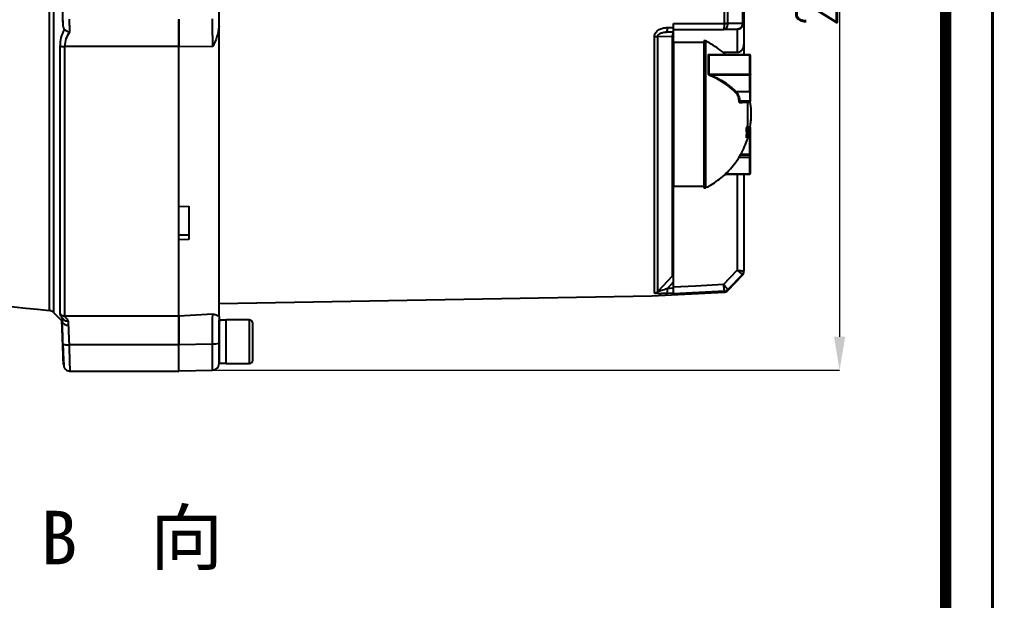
# Model space of a CAD drawing. Header units: millimetres. Extents: x 2642 to 4256, y 821 to 2003.
# Drawn here: x 3964.8 to 4255.9, y 1519.3 to 1693.1 of the extents above; entities that cross this region are included whole.
import ezdxf

# ---------------------------------------------------------------- set-up
doc = ezdxf.new("R2010")
doc.units = ezdxf.units.MM
for name, color, linetype, lineweight in [('AM_5', 3, 'Continuous', 25), ('文字', 7, 'Continuous', 13), ('粗实线', 7, 'Continuous', 40)]:
    doc.layers.add(name, color=color, linetype=linetype, lineweight=lineweight)
doc.styles.add('SLDTEXTSTYLE1', font='txt.shx', dxfattribs={"width": 0.7, "bigfont": 'gbcbig.shx'})
doc.styles.add('STYLE1', font='txt.shx', dxfattribs={"width": 0.8, "height": 3, "bigfont": 'hzdx.shx'})
doc.dimstyles.new('SLDDIMSTYLE12$0', dxfattribs={"dimtxt": 12, "dimasz": 10, "dimexe": 0, "dimexo": 0.0625, "dimgap": 0.875, "dimtad": 1, "dimdec": 1, "dimlfac": 1.8, "dimrnd": 1e-09, "dimzin": 12, "dimdsep": 46, "dimtxsty": 'SLDTEXTSTYLE1', "dimcen": 0.09, "dimdle": 8.16, "dimclrd": 3, "dimclre": 3, "dimadec": 0, "dimazin": 3, "dimtfac": 1, "dimtdec": 1, "dimtofl": 0, "dimtmove": 0, "dimatfit": 3, "dimfxl": 0, "dimfrac": 2, "dimtolj": 1, "dimlwd": 5, "dimlwe": 5, "dimarcsym": 0})

# ---------------------------------------------------------------- blocks, each defined once
blk = doc.blocks.new('*D21')
at = {"layer": 'AM_5', "color": 3, "lineweight": 5, "transparency": 16777216}
blk.add_line((4022.61, 1815.61), (4210.17, 1815.61), dxfattribs=at)
at = {"layer": 'AM_5', "color": 3, "linetype": 'Continuous', "lineweight": 5, "transparency": 16777216}
for p, q in [((4210.17, 1805.61), (4210.17, 1598.18)), ((4022.61, 1588.18), (4210.17, 1588.18))]:
    blk.add_line(p, q, dxfattribs=at)
at = {"layer": 'AM_5', "color": 3, "transparency": 16777216}
for points in [[(4208.51, 1805.61), (4211.84, 1805.61), (4210.17, 1815.61)], [(4208.51, 1598.18), (4211.84, 1598.18), (4210.17, 1588.18)]]:
    blk.add_solid(points, dxfattribs=at)
at = {"layer": 'Defpoints', "color": 0, "transparency": 16777216}
for p in [(4022.55, 1815.61), (4022.55, 1588.18), (4210.17, 1588.18)]:
    blk.add_point(p, dxfattribs=at)
at = {"layer": 'AM_5', "color": 0, "transparency": 16777216, "insert": (4203.3, 1701.9), "char_height": 12, "attachment_point": 5, "rotation": 90, "style": 'SLDTEXTSTYLE1'}
blk.add_mtext('\\A1;230', dxfattribs=at)
blk = doc.blocks.new('图框2')
blk.add_line((23795.37, 6629.57), (23795.37, 7810.82))
at = {"const_width": 3.38}
blk.add_lwpolyline([(23781.31, 7796.75), (22251.31, 7796.75), (22251.31, 6643.63), (23781.31, 6643.63)], close=True, dxfattribs=at)

msp = doc.modelspace()

# ---------------------------------------------------------------- linework, layer by layer
at = {"color": 7, "linetype": 'Continuous', "lineweight": 25}
for p, q in [((4160.512, 1690.712), (4160.512, 1691.888)), ((4160.512, 1691.888), (4175.766, 1691.886)), ((4175.767, 1691.903), (4175.766, 1691.886)), ((4176.772, 1691.886), (4176.776, 1691.955)), ((4176.776, 1691.955), (4181.098, 1691.946)), ((4181.098, 1691.946), (4181.1, 1691.987)), ((4181.512, 1692.107), (4181.505, 1691.946)), ((4158.113, 1689.338), (4158.606, 1689.385)), ((4158.274, 1689.315), (4158.594, 1689.363)), ((4158.594, 1689.363), (4160.512, 1689.397)), ((4158.646, 1690.679), (4160.512, 1690.712)), ((4160.512, 1690.107), (4175.463, 1690.107)), ((4160.512, 1687.923), (4160.512, 1689.097)), ((4175.463, 1690.107), (4175.691, 1690.169)), ((4175.463, 1690.107), (4175.507, 1690.16)), ((4179.512, 1690.107), (4175.463, 1690.107)), ((4179.512, 1690.107), (4179.512, 1683.156)), ((4155.776, 1687.991), (4160.1, 1688.074)), ((4169.512, 1686.191), (4160.512, 1686.192)), ((4170.012, 1686.691), (4169.512, 1686.691)), ((4169.512, 1686.691), (4169.512, 1649.135)), ((4170.012, 1686.691), (4170.012, 1649.135)), ((4181.512, 1685.856), (4181.512, 1682.542)), ((4012.512, 1684.983), (3978.417, 1684.983)), ((4022.617, 1684.989), (4012.512, 1684.87)), ((4179.512, 1683.156), (4175.286, 1683.156)), ((4170.933, 1676.74), (4170.933, 1682.528)), ((4183.312, 1682.542), (4171.027, 1682.542)), ((4171.028, 1682.508), (4171.028, 1676.726)), ((4171.028, 1682.508), (4183.312, 1682.508)), ((4183.312, 1682.542), (4183.312, 1682.483)), ((4183.312, 1682.508), (4183.312, 1682.542)), ((4183.312, 1676.726), (4183.312, 1682.508)), ((4183.512, 1679.308), (4183.512, 1682.342)), ((4183.512, 1679.753), (4183.512, 1682.342)), ((4183.512, 1676.614), (4183.512, 1679.753)), ((4171.028, 1676.726), (4183.312, 1676.726)), ((4171.599, 1676.473), (4183.312, 1676.473)), ((4183.312, 1676.473), (4183.312, 1676.726)), ((4183.312, 1671.54), (4183.312, 1676.473)), ((4183.512, 1671.682), (4183.512, 1676.614)), ((4179.132, 1671.54), (4183.312, 1671.54)), ((4183.312, 1671.54), (4183.312, 1668.616)), ((4183.312, 1668.616), (4180.287, 1668.616)), ((4180.663, 1668.167), (4180.416, 1668.134)), ((4180.586, 1668.359), (4183.312, 1668.359)), ((4180.589, 1668.362), (4180.709, 1668.378)), ((4180.589, 1668.362), (4183.312, 1668.362)), ((4182.708, 1661.362), (4182.709, 1668.359)), ((4182.712, 1657.691), (4182.712, 1668.359)), ((4183.312, 1668.421), (4183.312, 1668.616)), ((4183.312, 1668.362), (4183.312, 1668.421)), ((4183.312, 1668.359), (4183.312, 1668.362)), ((4182.3, 1660.449), (4182.708, 1661.362)), ((4183.312, 1652.788), (4183.312, 1661.024)), ((4183.512, 1660.805), (4183.512, 1660.821)), ((4182.708, 1658.534), (4182.3, 1657.62)), ((4182.376, 1658.534), (4182.708, 1658.534)), ((4182.677, 1657.691), (4182.712, 1657.691)), ((4182.708, 1657.691), (4182.708, 1658.534)), ((4183.212, 1658.646), (4183.512, 1658.646)), ((4183.312, 1651.832), (4180.067, 1651.832)), ((4180.506, 1652.594), (4183.312, 1652.594)), ((4180.589, 1652.788), (4183.312, 1652.788)), ((4183.312, 1652.653), (4183.312, 1652.788)), ((4183.312, 1652.594), (4183.312, 1652.653)), ((4183.312, 1652.601), (4183.312, 1652.594)), ((4183.312, 1652.594), (4183.312, 1651.832)), ((4183.312, 1646.9), (4183.312, 1651.832)), ((4183.512, 1649.63), (4183.512, 1652.769)), ((4183.512, 1651.974), (4183.512, 1652.478)), ((4183.512, 1647.041), (4183.512, 1651.974)), ((4169.512, 1649.135), (4169.512, 1642.691)), ((4170.012, 1649.135), (4170.012, 1642.691)), ((4183.512, 1647.041), (4183.512, 1649.63)), ((4175.964, 1646.841), (4183.312, 1646.841)), ((4176.025, 1646.9), (4183.312, 1646.9)), ((4179.512, 1646.841), (4179.511, 1618.066)), ((4181.512, 1646.841), (4181.511, 1617.866)), ((4183.312, 1646.841), (4183.312, 1646.9)), ((4183.312, 1646.875), (4183.312, 1646.841)), ((4160.512, 1643.192), (4169.512, 1643.191)), ((4169.512, 1642.691), (4170.012, 1642.691)), ((4012.512, 1637.143), (4015.512, 1637.255)), ((4012.629, 1628.683), (4015.512, 1628.683)), ((4012.511, 1621.974), (4012.512, 1627.148)), ((4015.512, 1627.26), (4012.512, 1627.148)), ((4160.1, 1616.293), (4155.776, 1611.706)), ((4175.462, 1613.787), (4179.511, 1618.066)), ((4181.099, 1616.838), (4176.776, 1612.269)), ((4176.776, 1612.021), (4181.1, 1616.578)), ((4181.1, 1616.837), (4181.099, 1616.838)), ((4181.1, 1616.837), (4181.1, 1616.578)), ((4181.509, 1617.867), (4181.511, 1617.866)), ((4158.66, 1612.616), (4160.511, 1614.58)), ((4160.511, 1612.71), (4160.511, 1614.58)), ((4024.511, 1608.157), (4154.038, 1610.417)), ((4154.038, 1610.417), (4175.766, 1611.556)), ((4160.511, 1611.217), (4158.712, 1611.126)), ((4175.766, 1611.805), (4160.511, 1611.004)), ((4160.511, 1611.004), (4160.511, 1611.217)), ((4175.766, 1611.805), (4175.766, 1611.804)), ((4175.766, 1611.556), (4175.766, 1611.804)), ((4176.776, 1612.269), (4176.774, 1612.271)), ((4176.776, 1612.021), (4176.776, 1612.269)), ((3973.763, 1606.041), (3973.763, 1606.041)), ((3974.985, 1605.469), (3977.517, 1602.934)), ((3974.99, 1605.465), (3977.511, 1602.94)), ((3974.99, 1605.465), (3974.991, 1605.463)), ((3978.383, 1604.427), (4012.511, 1604.427)), ((4012.511, 1604.478), (4022.616, 1604.995)), ((3977.511, 1603.568), (3977.511, 1602.965)), ((3977.511, 1602.944), (3977.511, 1602.965)), ((3977.511, 1602.921), (3977.511, 1602.941)), ((3977.511, 1602.94), (3977.511, 1602.94)), ((3977.511, 1602.94), (3977.511, 1602.94)), ((3977.512, 1602.914), (3977.511, 1602.921)), ((4024.511, 1603.017), (4024.511, 1603.132)), ((4024.511, 1590.252), (4024.511, 1603.017)), ((4033.611, 1603.192), (4026.611, 1603.192)), ((4026.611, 1596.692), (4026.611, 1603.192)), ((4026.611, 1590.252), (4026.611, 1603.13)), ((4033.611, 1596.692), (4033.611, 1603.192)), ((3977.755, 1595.975), (3977.823, 1595.934)), ((4012.511, 1595.8), (3979.754, 1595.801)), ((4012.511, 1595.827), (4022.546, 1596.077)), ((4022.546, 1588.182), (4022.546, 1596.077)), ((4026.611, 1590.192), (4026.611, 1596.692)), ((4033.611, 1590.192), (4033.611, 1596.692)), ((4024.511, 1590.252), (4026.611, 1590.252)), ((4026.611, 1590.192), (4033.611, 1590.192)), ((3979.968, 1587.898), (4012.511, 1587.898)), ((4012.511, 1588.007), (4022.546, 1588.182))]:
    msp.add_line(p, q, dxfattribs=at)
at = {"color": 7, "linetype": 'Continuous', "lineweight": 25, "flags": 128}
for points in [[(4175.767, 1691.903), (4175.767, 1697.511)], [(4176.776, 1691.955), (4176.776, 1697.639)], [(4181.1, 1697.503), (4181.1, 1691.987)], [(4154.766, 1611.245), (4154.766, 1612.202), (4154.766, 1613.531), (4154.766, 1615.224), (4154.766, 1617.276), (4154.766, 1619.677), (4154.766, 1622.418), (4154.766, 1625.487), (4154.766, 1628.872), (4154.766, 1632.559), (4154.766, 1636.532), (4154.766, 1640.775), (4154.766, 1645.271), (4154.766, 1650.001), (4154.766, 1654.946), (4154.766, 1660.084), (4154.766, 1665.395), (4154.766, 1670.857), (4154.766, 1676.447), (4154.766, 1682.143), (4154.767, 1687.92)], [(4155.776, 1611.706), (4155.776, 1612.659), (4155.776, 1613.98), (4155.776, 1615.665), (4155.776, 1617.706), (4155.776, 1620.095), (4155.776, 1622.822), (4155.776, 1625.876), (4155.776, 1629.244), (4155.776, 1632.912), (4155.776, 1636.865), (4155.776, 1641.086), (4155.776, 1645.559), (4155.776, 1650.265), (4155.776, 1655.185), (4155.776, 1660.297), (4155.776, 1665.581), (4155.776, 1671.015), (4155.776, 1676.577), (4155.776, 1682.243), (4155.776, 1687.991)], [(4160.1, 1688.074), (4160.1, 1682.395), (4160.1, 1676.804), (4160.1, 1671.325), (4160.1, 1665.984), (4160.1, 1660.803), (4160.1, 1655.807), (4160.1, 1651.017), (4160.1, 1646.456), (4160.1, 1642.143), (4160.1, 1638.099), (4160.1, 1634.34), (4160.1, 1630.885), (4160.1, 1627.747), (4160.1, 1624.943), (4160.1, 1622.483), (4160.1, 1620.38), (4160.1, 1618.642), (4160.1, 1617.278), (4160.1, 1616.293)], [(4160.512, 1686.192), (4160.512, 1686.123), (4160.512, 1685.726), (4160.512, 1684.985), (4160.512, 1683.91), (4160.512, 1682.52), (4160.512, 1680.837), (4160.512, 1678.889), (4160.512, 1676.708), (4160.512, 1674.329), (4160.512, 1671.793), (4160.512, 1669.139), (4160.512, 1666.413), (4160.512, 1663.658), (4160.512, 1660.92), (4160.512, 1658.245), (4160.512, 1655.675), (4160.512, 1653.253), (4160.512, 1651.019), (4160.512, 1649.009), (4160.512, 1647.257), (4160.512, 1645.791), (4160.512, 1644.636), (4160.512, 1643.81), (4160.512, 1643.327), (4160.512, 1643.192)], [(4183.312, 1676.726), (4183.351, 1676.724), (4183.388, 1676.718), (4183.423, 1676.707), (4183.453, 1676.693), (4183.478, 1676.676), (4183.497, 1676.657), (4183.508, 1676.636), (4183.512, 1676.614)], [(4175.462, 1613.787), (4167.09, 1613.347), (4160.511, 1613.001)], [(4160.511, 1612.71), (4159.475, 1612.657), (4158.66, 1612.616)], [(3979.511, 1601.597), (3979.511, 1601.776), (3979.511, 1601.95), (3979.511, 1602.12), (3979.511, 1602.285), (3979.511, 1602.445), (3979.511, 1602.6), (3979.511, 1602.749), (3979.511, 1602.893)]]:
    msp.add_lwpolyline(points, dxfattribs=at)
at = {"color": 7, "linetype": 'Continuous', "lineweight": 25}
for centre, radius, start, end in [((4176.269, 1701.758), 9.886, 267.083, 272.91637), ((4175.777, 1701.62), 9.717, 269.93747, 275.9006), ((4181.302, 1693.777), 1.842, 263.65489, 276.34449), ((4181.143, 1692.608), 0.622, 266.06012, 306.40262), ((4152.397, 1690.269), 6.263, 351.68842, 3.7557), ((4161.775, 1687.994), 1.677, 138.87029, 177.29865), ((4154.776, 1694.983), 7.063, 269.92223, 278.13872), ((4171.027, 1682.741), 0.233, 246.02224, 270.18014), ((4183.327, 1682.323), 0.185, 5.85563, 94.8496), ((4171.027, 1677.057), 0.331, 253.51988, 270.27832), ((4171.984, 1676.17), 0.49, 141.82926, 172.1209), ((4162.918, 1654.983), 22.921, 45.54722, 68.01561), ((4183.337, 1676.65), 0.179, 261.95022, 348.57794), ((4179.266, 1671.266), 0.305, 116.01, 165.05926), ((4183.337, 1671.717), 0.179, 261.95022, 348.57794), ((4180.259, 1669.082), 0.467, 252.26466, 273.46457), ((4180.609, 1668.168), 0.196, 95.78901, 189.85034), ((4183.358, 1668.389), 0.232, 48.45888, 101.56082), ((4183.312, 1668.562), 0.2, 269.98722, 359.98721), ((4183.312, 1668.559), 0.2, 269.99969, 359.99969), ((4159.233, 1664.692), 24.5, 350.87791, 359.99969), ((4170.783, 1659.035), 11.604, 352.99933, 7.00005), ((4183.362, 1654.487), 1.7, 268.31568, 275.06344), ((4183.315, 1652.798), 0.196, 268.95412, 358.91449), ((4183.337, 1652.009), 0.179, 261.95022, 348.57794), ((4183.337, 1647.076), 0.179, 261.95022, 348.57794), ((4183.327, 1647.06), 0.185, 265.14978, 354.14375), ((4168.632, 1624.553), 11.875, 224.06966, 226.85818), ((4180.006, 1617.869), 1.502, 316.65544, 359.93159), ((4180.018, 1617.866), 1.493, 316.39345, 359.98594), ((4180.011, 1617.61), 1.5, 316.49969, 359.99969), ((4035.334, 2260.046), 656.897, 259.692209, 264.621686), ((4154.689, 1612.748), 1.506, 272.92959, 316.19309), ((4131.977, 1610.933), 26.736, 0.41239, 3.60861), ((4175.684, 1613.308), 1.504, 273.13792, 316.44856), ((4175.688, 1613.304), 1.502, 272.97726, 316.40216), ((4175.688, 1613.054), 1.5, 272.99969, 316.49969), ((3973.576, 1604.05), 2, 45.01628, 84.62182), ((3973.576, 1604.05), 2, 44.96902, 84.62197), ((4033.611, 1602.192), 1, 359.99969, 89.99969), ((4023.027, 1601.406), 5.35, 264.84135, 286.10349), ((4022.511, 1590.182), 2, 270.99969, 359.99969), ((4033.611, 1591.192), 1, 269.99969, 359.99969)]:
    msp.add_arc(centre, radius, start, end, dxfattribs=at)
for centre, major_axis, ratio, start_param, end_param in [((3977.634, 1698.394), (-3.458, 99.039), 0.0000745, 4.6429335, 4.7499054), ((3974.174, 1698.516), (-3.337, 95.576), 0.0000745, 3.1448209, 3.1516235), ((4024.511, 1596.692), (11.154, 0), 0.5773503, 1.4765235, 1.5707963), ((4026.611, 1596.692), (11.154, 0), 0.5773503, 1.5707963, 1.760193)]:
    msp.add_ellipse(centre, major_axis=major_axis, ratio=ratio, start_param=start_param, end_param=end_param, dxfattribs=at)
for points, knots in [([(3973.763, 1606.041), (3973.763, 1606.131), (3973.763, 1606.311), (3973.764, 1607.658), (3973.764, 1609.823), (3973.764, 1612.905), (3973.765, 1616.888), (3973.765, 1620.597), (3973.765, 1623.44), (3973.765, 1625.072), (3973.766, 1626.775), (3973.766, 1628.55), (3973.766, 1630.394), (3973.766, 1632.308), (3973.766, 1635.194), (3973.767, 1639.369), (3973.768, 1645.233), (3973.769, 1652.098), (3973.769, 1659.043), (3973.77, 1665.815), (3973.771, 1672.185), (3973.771, 1679.035), (3973.772, 1686.347), (3973.773, 1694.093), (3973.774, 1702.108), (3973.774, 1710.113), (3973.775, 1717.828), (3973.776, 1725.113), (3973.776, 1731.94), (3973.777, 1738.292), (3973.778, 1744.377), (3973.778, 1750.148), (3973.779, 1755.561), (3973.779, 1759.42), (3973.78, 1761.975), (3973.78, 1763.42), (3973.78, 1764.806), (3973.78, 1766.134), (3973.781, 1767.406), (3973.781, 1768.622), (3973.781, 1771.738), (3973.782, 1776.462), (3973.782, 1782.187), (3973.783, 1787.031), (3973.783, 1790.976), (3973.783, 1794.022), (3973.784, 1796.153), (3973.784, 1797.463), (3973.784, 1797.613), (3973.784, 1797.688)], [0, 0, 0, 0, 0.0296529, 0.0597596, 0.0903203, 0.121335, 0.1528036, 0.1847262, 0.1939339, 0.2031788, 0.2124607, 0.2217798, 0.231136, 0.2405293, 0.2499597, 0.2723294, 0.297237, 0.3246821, 0.3546643, 0.3760668, 0.3985975, 0.4222564, 0.4470433, 0.4729582, 0.5000012, 0.5269362, 0.5527631, 0.5774817, 0.6010919, 0.6235936, 0.6449867, 0.6676297, 0.6888821, 0.7087436, 0.7151195, 0.7213375, 0.7273978, 0.7333003, 0.739045, 0.7446319, 0.750061, 0.7827354, 0.8150007, 0.8468569, 0.878304, 0.9093419, 0.9399706, 0.97019, 1, 1, 1, 1]), ([(3975.008, 1797.811), (3975.008, 1797.423), (3975.008, 1796.643), (3975.008, 1794.315), (3975.008, 1791.158), (3975.007, 1787.124), (3975.007, 1782.274), (3975.006, 1776.649), (3975.006, 1770.304), (3975.005, 1763.301), (3975.004, 1755.707), (3975.003, 1747.594), (3975.003, 1739.041), (3975.002, 1730.131), (3975.001, 1720.949), (3975, 1711.582), (3974.999, 1702.123), (3974.998, 1692.66), (3974.997, 1683.287), (3974.996, 1674.092), (3974.995, 1665.165), (3974.995, 1656.59), (3974.994, 1648.452), (3974.993, 1640.827), (3974.992, 1633.79), (3974.992, 1627.408), (3974.991, 1621.743), (3974.991, 1616.849), (3974.99, 1612.774), (3974.99, 1609.551), (3974.99, 1607.235), (3974.99, 1605.763), (3974.99, 1605.564), (3974.99, 1605.465)], [0, 0, 0, 0, 0.0319997, 0.0642664, 0.0965331, 0.1287997, 0.1610664, 0.1933331, 0.2255998, 0.2578664, 0.2901331, 0.3223998, 0.3546665, 0.3869332, 0.4191998, 0.4514665, 0.4837332, 0.5159999, 0.5482665, 0.5805332, 0.6127999, 0.6450666, 0.6773332, 0.7095999, 0.7418666, 0.7741333, 0.8063999, 0.8386666, 0.8709333, 0.9032, 0.9354666, 0.9677333, 1, 1, 1, 1]), ([(3977.882, 1691.521), (3977.865, 1691.983), (3977.833, 1692.909), (3977.797, 1693.957), (3977.769, 1694.75), (3977.761, 1694.989), (3977.757, 1695.108)], [0, 0, 0, 0, 0.2474466, 0.4951672, 0.7474842, 1, 1, 1, 1]), ([(4024.512, 1691.108), (4024.512, 1691.661), (4024.512, 1692.762), (4024.512, 1693.982), (4024.512, 1694.868), (4024.512, 1695.097), (4024.512, 1695.212)], [0, 0, 0, 0, 0.250755, 0.4999887, 0.7492331, 1, 1, 1, 1]), ([(3978.32, 1690.068), (3978.258, 1690.144), (3978.109, 1690.324), (3977.937, 1690.834), (3977.903, 1691.254), (3977.882, 1691.521)], [0, 0, 0, 0, 0.2096697, 0.4969081, 1, 1, 1, 1]), ([(3979.917, 1689.323), (3979.895, 1689.855), (3979.852, 1690.9), (3979.804, 1692.046), (3979.77, 1692.853), (3979.76, 1693.082), (3979.756, 1693.194)], [0, 0, 0, 0, 0.26432, 0.5190878, 0.7643113, 1, 1, 1, 1]), ([(4012.512, 1684.87), (4012.512, 1685.902), (4012.512, 1687.964), (4012.512, 1690.508), (4012.512, 1692.39), (4012.512, 1692.844), (4012.512, 1693.072)], [0, 0, 0, 0, 0.2500466, 0.4994486, 0.7493959, 1, 1, 1, 1]), ([(4022.617, 1684.989), (4022.616, 1686.023), (4022.615, 1687.416), (4022.61, 1688.95), (4022.605, 1689.83), (4022.6, 1690.669), (4022.59, 1691.495), (4022.577, 1692.278), (4022.564, 1692.94), (4022.553, 1693.124), (4022.547, 1693.221)], [0, 0, 0, 0, 0.2442896, 0.329036, 0.4144898, 0.500125, 0.5979924, 0.7157703, 0.8510724, 1, 1, 1, 1]), ([(4175.507, 1690.16), (4175.528, 1690.176), (4175.585, 1690.222), (4175.667, 1690.573), (4175.741, 1691.148), (4175.758, 1691.638), (4175.766, 1691.886)], [0, 0, 0, 0, 0.1562523, 0.4311744, 0.7127035, 1, 1, 1, 1]), ([(4175.691, 1690.169), (4175.768, 1690.184), (4176.002, 1690.229), (4176.344, 1690.574), (4176.664, 1691.148), (4176.736, 1691.638), (4176.772, 1691.886)], [0, 0, 0, 0, 0.138581, 0.419261, 0.7066865, 1, 1, 1, 1]), ([(4181.098, 1691.946), (4181.059, 1691.693), (4180.981, 1691.19), (4180.597, 1690.588), (4180.091, 1690.184), (4179.704, 1690.132), (4179.512, 1690.107)], [0, 0, 0, 0, 0.2577147, 0.5100976, 0.7565093, 1, 1, 1, 1]), ([(4181.505, 1691.946), (4181.461, 1691.708), (4181.368, 1691.217), (4180.926, 1690.637), (4180.425, 1690.304), (4179.954, 1690.136), (4179.666, 1690.117), (4179.512, 1690.107)], [0, 0, 0, 0, 0.24183895, 0.49912391, 0.70899919, 0.84445044, 1, 1, 1, 1]), ([(3977.002, 1685.084), (3977.062, 1685.953), (3977.189, 1687.797), (3977.929, 1689.283), (3978.32, 1690.068)], [0, 0, 0, 0, 0.4710631, 1, 1, 1, 1]), ([(3978.32, 1690.068), (3978.409, 1689.992), (3978.593, 1689.833), (3978.931, 1689.64), (3979.371, 1689.446), (3979.706, 1689.37), (3979.917, 1689.322)], [0, 0, 0, 0, 0.2180112, 0.4512605, 0.6551007, 1, 1, 1, 1]), ([(3978.417, 1684.983), (3978.499, 1685.803), (3978.665, 1687.459), (3979.497, 1688.697), (3979.917, 1689.323)], [0, 0, 0, 0, 0.4949431, 1, 1, 1, 1]), ([(4024.512, 1691.108), (4024.366, 1690.04), (4024.074, 1687.893), (4023.104, 1685.96), (4022.617, 1684.989)], [0, 0, 0, 0, 0.49755733, 1, 1, 1, 1]), ([(4154.767, 1687.92), (4154.787, 1688.129), (4154.828, 1688.562), (4155.148, 1689.144), (4155.585, 1689.649), (4156.287, 1690.153), (4157.319, 1690.579), (4158.192, 1690.645), (4158.646, 1690.679)], [0, 0, 0, 0, 0.1207862, 0.249076, 0.3731346, 0.5013753, 0.7404661, 1, 1, 1, 1]), ([(4155.776, 1687.991), (4155.778, 1688.058), (4155.78, 1688.192), (4155.865, 1688.386), (4155.994, 1688.56), (4156.338, 1688.874), (4157.113, 1689.223), (4157.843, 1689.281), (4158.274, 1689.315)], [0, 0, 0, 0, 0.0635988, 0.1268625, 0.1941501, 0.267332, 0.5677277, 1, 1, 1, 1]), ([(4160.512, 1689.397), (4160.512, 1689.404), (4160.512, 1689.417), (4160.512, 1689.533), (4160.512, 1689.77), (4160.512, 1690.183), (4160.512, 1690.537), (4160.512, 1690.712)], [0, 0, 0, 0, 0.150225, 0.2871088, 0.5005337, 0.7538342, 1, 1, 1, 1]), ([(4160.512, 1689.097), (4160.512, 1689.186), (4160.512, 1689.363), (4160.512, 1689.386), (4160.512, 1689.397)], [0, 0, 0, 0, 0.5015357, 1, 1, 1, 1]), ([(4160.1, 1688.074), (4160.206, 1688.055), (4160.374, 1688.026), (4160.491, 1687.973), (4160.505, 1687.94), (4160.512, 1687.923)], [0, 0, 0, 0, 0.4463965, 0.7099365, 1, 1, 1, 1]), ([(4160.511, 1617.353), (4160.511, 1617.744), (4160.511, 1618.185), (4160.511, 1618.884), (4160.511, 1619.111), (4160.511, 1619.348), (4160.511, 1619.596), (4160.511, 1619.853), (4160.511, 1620.041), (4160.511, 1620.224), (4160.511, 1620.546), (4160.511, 1621.064), (4160.511, 1621.696), (4160.511, 1622.279), (4160.511, 1622.774), (4160.511, 1623.202), (4160.511, 1623.54), (4160.511, 1623.886), (4160.511, 1624.24), (4160.511, 1624.602), (4160.511, 1624.862), (4160.511, 1625.112), (4160.511, 1625.633), (4160.511, 1626.506), (4160.511, 1627.614), (4160.511, 1628.895), (4160.512, 1630.296), (4160.512, 1631.697), (4160.512, 1632.582), (4160.512, 1633.357), (4160.512, 1634.233), (4160.512, 1635.433), (4160.512, 1636.479), (4160.512, 1637.345), (4160.512, 1638.019), (4160.512, 1638.703), (4160.512, 1639.395), (4160.512, 1640.096), (4160.512, 1640.592), (4160.512, 1641.035), (4160.512, 1642.485), (4160.512, 1644.999), (4160.512, 1648.548), (4160.512, 1651.98), (4160.512, 1655.382), (4160.512, 1659.048), (4160.512, 1664.129), (4160.512, 1670.973), (4160.512, 1679.309), (4160.512, 1685.051), (4160.512, 1687.923)], [0, 0, 0, 0, 0.0669054, 0.0756699, 0.0844343, 0.0931986, 0.1019628, 0.110727, 0.119491, 0.1204246, 0.1282783, 0.1499631, 0.1666235, 0.1807533, 0.1958166, 0.2037808, 0.2117449, 0.219709, 0.2276731, 0.2356371, 0.2436011, 0.2444503, 0.2516161, 0.2765316, 0.2974645, 0.315335, 0.3470796, 0.3706379, 0.3847586, 0.3894352, 0.4071383, 0.4252052, 0.4432721, 0.4527358, 0.4621996, 0.4716633, 0.481127, 0.4905907, 0.5000544, 0.5009281, 0.5082098, 0.5573213, 0.596775, 0.6369947, 0.6768853, 0.7110643, 0.7564848, 0.8376565, 0.9188283, 1, 1, 1, 1]), ([(4176.006, 1682.542), (4175.991, 1682.558), (4175.372, 1683.203), (4173.97, 1684.286), (4172.012, 1685.661), (4170.654, 1686.342), (4170.073, 1686.634)], [0, 0, 0, 0, 0.00919183, 0.37082136, 0.73055161, 1, 1, 1, 1]), ([(4181.512, 1685.856), (4181.488, 1685.548), (4181.441, 1684.933), (4181.12, 1684.212), (4180.745, 1683.72), (4180.391, 1683.418), (4179.977, 1683.2), (4179.667, 1683.171), (4179.512, 1683.156)], [0, 0, 0, 0, 0.24908402, 0.49841553, 0.62782199, 0.74923389, 0.87440408, 1, 1, 1, 1]), ([(3976.968, 1605.004), (3976.968, 1605.545), (3976.969, 1606.65), (3976.97, 1609.224), (3976.971, 1612.581), (3976.973, 1616.845), (3976.975, 1622.045), (3976.978, 1628.218), (3976.981, 1635.382), (3976.985, 1643.535), (3976.988, 1651.862), (3976.992, 1660.09), (3976.995, 1668.011), (3976.999, 1676.364), (3977.001, 1682.156), (3977.002, 1685.084)], [0, 0, 0, 0, 0.0678553, 0.1385233, 0.2120041, 0.2882979, 0.3674046, 0.4493245, 0.5340576, 0.6216041, 0.7119641, 0.781597, 0.8528139, 0.9256148, 1, 1, 1, 1]), ([(3977.003, 1685.084), (3977.1, 1685.069), (3977.297, 1685.038), (3977.651, 1685.007), (3978.028, 1684.987), (3978.289, 1684.984), (3978.417, 1684.983)], [0, 0, 0, 0, 0.2497399, 0.5029105, 0.7545831, 1, 1, 1, 1]), ([(3978.383, 1604.427), (3978.383, 1604.967), (3978.384, 1606.069), (3978.385, 1608.636), (3978.386, 1611.988), (3978.388, 1616.251), (3978.391, 1621.458), (3978.393, 1627.65), (3978.396, 1634.846), (3978.4, 1643.047), (3978.403, 1651.435), (3978.407, 1659.733), (3978.41, 1667.729), (3978.414, 1676.168), (3978.416, 1682.023), (3978.417, 1684.983)], [0, 0, 0, 0, 0.067352, 0.1376094, 0.210772, 0.2868395, 0.3658117, 0.4476884, 0.5324692, 0.620154, 0.7107424, 0.7806056, 0.8521029, 0.9252344, 1, 1, 1, 1]), ([(4170.933, 1682.528), (4170.934, 1682.536), (4170.936, 1682.553), (4170.957, 1682.579), (4171.024, 1682.601), (4171.207, 1682.588), (4171.382, 1682.523), (4171.499, 1682.479)], [0, 0, 0, 0, 0.0577492, 0.1171536, 0.2515259, 0.5011744, 1, 1, 1, 1]), ([(4171.395, 1682.516), (4171.359, 1682.523), (4171.267, 1682.539), (4171.15, 1682.545), (4171.064, 1682.537), (4171.036, 1682.523), (4171.029, 1682.515), (4171.029, 1682.51), (4171.028, 1682.508)], [0, 0, 0, 0, 0.2547299, 0.6618691, 0.8675208, 0.9398473, 0.9708547, 1, 1, 1, 1]), ([(4183.512, 1676.577), (4183.512, 1676.67), (4183.512, 1676.851), (4183.512, 1677.225), (4183.512, 1677.409)], [0, 0, 0, 0, 0.5088221, 1, 1, 1, 1]), ([(4171.499, 1676.237), (4171.383, 1676.293), (4171.208, 1676.377), (4171.025, 1676.539), (4170.957, 1676.639), (4170.936, 1676.699), (4170.934, 1676.726), (4170.933, 1676.74)], [0, 0, 0, 0, 0.4973637, 0.7473602, 0.8823614, 0.9420119, 1, 1, 1, 1]), ([(4171.028, 1676.726), (4171.028, 1676.723), (4171.029, 1676.715), (4171.036, 1676.699), (4171.065, 1676.664), (4171.151, 1676.61), (4171.335, 1676.535), (4171.495, 1676.498), (4171.599, 1676.473)], [0, 0, 0, 0, 0.01994941, 0.04121068, 0.0909977, 0.23337847, 0.50065114, 1, 1, 1, 1]), ([(4183.512, 1670.843), (4183.512, 1671.236), (4183.512, 1672.028), (4183.512, 1673.463), (4183.512, 1675.003), (4183.512, 1676.064), (4183.512, 1676.589)], [0, 0, 0, 0, 0.2473879, 0.5, 0.7526121, 1, 1, 1, 1]), ([(4180.116, 1668.637), (4180.093, 1668.899), (4180.045, 1669.425), (4179.776, 1670.183), (4179.416, 1670.844), (4179.119, 1671.178), (4178.971, 1671.344)], [0, 0, 0, 0, 0.2498124, 0.4998445, 0.7502398, 1, 1, 1, 1]), ([(4179.132, 1671.54), (4179.292, 1671.346), (4179.593, 1670.98), (4179.958, 1670.252), (4180.218, 1669.449), (4180.264, 1668.888), (4180.287, 1668.616)], [0, 0, 0, 0, 0.2650194, 0.5000669, 0.7573424, 1, 1, 1, 1]), ([(4183.512, 1668.562), (4183.512, 1668.834), (4183.512, 1669.389), (4183.512, 1670.241), (4183.512, 1671.043), (4183.512, 1671.471), (4183.512, 1671.682)], [0, 0, 0, 0, 0.245589, 0.5, 0.754411, 1, 1, 1, 1]), ([(4180.416, 1668.134), (4180.383, 1668.143), (4180.317, 1668.16), (4180.235, 1668.255), (4180.18, 1668.355), (4180.147, 1668.444), (4180.123, 1668.54), (4180.119, 1668.605), (4180.116, 1668.637)], [0, 0, 0, 0, 0.24960183, 0.49829619, 0.62558928, 0.74862866, 0.87572186, 1, 1, 1, 1]), ([(4180.287, 1668.616), (4180.289, 1668.6), (4180.294, 1668.567), (4180.32, 1668.516), (4180.358, 1668.467), (4180.417, 1668.415), (4180.487, 1668.38), (4180.548, 1668.365), (4180.579, 1668.363), (4180.589, 1668.362)], [0, 0, 0, 0, 0.0985259, 0.2116632, 0.3444444, 0.5000064, 0.7493767, 0.9135439, 1, 1, 1, 1]), ([(4181.366, 1668.359), (4181.311, 1668.314), (4181.126, 1668.161), (4180.855, 1668.165), (4180.663, 1668.167)], [0, 0, 0, 0, 0.293654, 1, 1, 1, 1]), ([(4182.697, 1657.755), (4182.875, 1658.365), (4183.311, 1659.854), (4183.666, 1662.312), (4183.769, 1665.076), (4183.67, 1667.176), (4183.442, 1668.323), (4183.395, 1668.559)], [0, 0, 0, 0, 0.1742932, 0.4258292, 0.6790463, 0.9338996, 1, 1, 1, 1]), ([(4183.512, 1657.701), (4183.512, 1657.912), (4183.512, 1658.34), (4183.512, 1659.141), (4183.512, 1659.994), (4183.512, 1660.548), (4183.512, 1660.821)], [0, 0, 0, 0, 0.245589, 0.5, 0.754411, 1, 1, 1, 1]), ([(4170.027, 1642.729), (4170.42, 1642.918), (4171.539, 1643.457), (4173.287, 1644.584), (4175.262, 1646.105), (4177.109, 1647.875), (4178.793, 1649.866), (4180.282, 1652.059), (4181.519, 1654.435), (4182.323, 1656.332), (4182.615, 1657.453), (4182.679, 1657.701)], [0, 0, 0, 0, 0.0647369, 0.184574, 0.3082168, 0.4349126, 0.5640589, 0.6951798, 0.827906, 0.9619593, 1, 1, 1, 1]), ([(4183.512, 1652.794), (4183.512, 1653.319), (4183.512, 1654.38), (4183.512, 1655.92), (4183.512, 1657.354), (4183.512, 1658.147), (4183.512, 1658.54)], [0, 0, 0, 0, 0.2473879, 0.5, 0.7526121, 1, 1, 1, 1]), ([(4012.512, 1628.683), (4012.512, 1630.253), (4012.512, 1632.953), (4012.512, 1635.968), (4012.512, 1637.231)], [0, 0, 0, 0, 0.5811906, 1, 1, 1, 1]), ([(4012.511, 1604.478), (4012.511, 1605.065), (4012.511, 1606.239), (4012.511, 1609.003), (4012.511, 1612.334), (4012.511, 1615.13), (4012.511, 1616.482)], [0, 0, 0, 0, 0.2540651, 0.5081301, 0.7621952, 1, 1, 1, 1]), ([(4160.1, 1616.293), (4160.218, 1616.45), (4160.456, 1616.766), (4160.493, 1617.157), (4160.511, 1617.353)], [0, 0, 0, 0, 0.4980025, 1, 1, 1, 1]), ([(4160.511, 1615.888), (4160.511, 1616.154), (4160.511, 1616.555), (4160.511, 1616.958), (4160.511, 1617.166), (4160.511, 1617.272), (4160.511, 1617.328), (4160.511, 1617.346), (4160.511, 1617.352), (4160.511, 1617.353)], [0, 0, 0, 0, 0.4993103, 0.7495576, 0.8718956, 0.9598674, 0.9876457, 0.9957508, 1, 1, 1, 1]), ([(4160.511, 1614.58), (4160.511, 1614.808), (4160.511, 1615.261), (4160.511, 1615.679), (4160.511, 1615.888)], [0, 0, 0, 0, 0.5011047, 1, 1, 1, 1]), ([(4179.511, 1618.066), (4179.668, 1618.051), (4179.961, 1618.022), (4180.44, 1617.975), (4180.946, 1617.923), (4181.387, 1617.88), (4181.469, 1617.871), (4181.509, 1617.867)], [0, 0, 0, 0, 0.15551031, 0.29095879, 0.50091181, 0.75791394, 1, 1, 1, 1]), ([(4179.511, 1618.066), (4179.707, 1617.915), (4180.1, 1617.611), (4180.612, 1617.215), (4180.995, 1616.919), (4181.064, 1616.865), (4181.099, 1616.838)], [0, 0, 0, 0, 0.24337493, 0.48973466, 0.74220134, 1, 1, 1, 1]), ([(4176.774, 1612.271), (4176.742, 1612.308), (4176.679, 1612.38), (4176.362, 1612.747), (4175.942, 1613.232), (4175.622, 1613.602), (4175.462, 1613.787)], [0, 0, 0, 0, 0.2578222, 0.5102459, 0.7566012, 1, 1, 1, 1]), ([(4175.766, 1611.805), (4175.759, 1611.853), (4175.744, 1611.948), (4175.671, 1612.427), (4175.573, 1613.061), (4175.499, 1613.546), (4175.462, 1613.787)], [0, 0, 0, 0, 0.2578222, 0.5102459, 0.7566012, 1, 1, 1, 1]), ([(4158.712, 1611.126), (4158.251, 1611.105), (4157.362, 1611.065), (4156.312, 1611.055), (4155.598, 1611.073), (4155.148, 1611.107), (4154.826, 1611.162), (4154.786, 1611.217), (4154.766, 1611.245)], [0, 0, 0, 0, 0.2593479, 0.4990824, 0.6285124, 0.7489001, 0.8765066, 1, 1, 1, 1]), ([(4158.66, 1612.616), (4158.555, 1612.575), (4157.993, 1612.358), (4157.148, 1612.051), (4156.442, 1611.817), (4156.204, 1611.751), (4156.194, 1611.749), (4156.158, 1611.739), (4156.035, 1611.708), (4155.888, 1611.677), (4155.783, 1611.676), (4155.778, 1611.696), (4155.776, 1611.706)], [0, 0, 0, 0, 0.09384328, 0.49978088, 0.74913681, 0.74953243, 0.75240386, 0.76012185, 0.78835666, 0.88792993, 0.94394913, 1, 1, 1, 1]), ([(4160.511, 1611.217), (4160.511, 1611.254), (4160.511, 1611.33), (4160.511, 1611.665), (4160.511, 1612.039), (4160.511, 1612.389), (4160.511, 1612.6), (4160.511, 1612.71)], [0, 0, 0, 0, 0.2464434, 0.4994501, 0.7124688, 0.8495561, 1, 1, 1, 1]), ([(3977.963, 1603.322), (3977.668, 1603.715), (3977.104, 1604.465), (3977.012, 1604.83), (3976.968, 1605.004)], [0, 0, 0, 0, 0.5227417, 1, 1, 1, 1]), ([(3976.968, 1605.004), (3977.065, 1604.919), (3977.26, 1604.747), (3977.613, 1604.566), (3977.991, 1604.448), (3978.253, 1604.434), (3978.383, 1604.427)], [0, 0, 0, 0, 0.2475715, 0.5, 0.7524285, 1, 1, 1, 1]), ([(3979.511, 1602.893), (3979.192, 1603.237), (3978.558, 1603.919), (3978.441, 1604.258), (3978.383, 1604.427)], [0, 0, 0, 0, 0.5038209, 1, 1, 1, 1]), ([(4012.511, 1595.827), (4012.511, 1596.873), (4012.511, 1598.961), (4012.511, 1601.61), (4012.511, 1603.631), (4012.511, 1604.195), (4012.511, 1604.478)], [0, 0, 0, 0, 0.2500652, 0.4994456, 0.7493864, 1, 1, 1, 1]), ([(4022.546, 1596.077), (4022.552, 1596.718), (4022.563, 1597.941), (4022.575, 1599.421), (4022.586, 1600.51), (4022.593, 1601.276), (4022.605, 1602.563), (4022.614, 1604.143), (4022.615, 1604.715), (4022.616, 1604.995)], [0, 0, 0, 0, 0.1490589, 0.284486, 0.365253, 0.4374072, 0.5004523, 0.7554674, 1, 1, 1, 1]), ([(4022.616, 1604.995), (4023.103, 1604.858), (4024.073, 1604.585), (4024.366, 1604.344), (4024.511, 1604.224)], [0, 0, 0, 0, 0.5024427, 1, 1, 1, 1]), ([(4024.511, 1604.224), (4024.511, 1603.69), (4024.511, 1602.625), (4024.511, 1600.668), (4024.511, 1598.54), (4024.511, 1597.025), (4024.511, 1596.265)], [0, 0, 0, 0, 0.250755, 0.4999887, 0.7492331, 1, 1, 1, 1]), ([(3977.511, 1603.568), (3977.525, 1603.594), (3977.544, 1603.629), (3977.707, 1603.533), (3977.834, 1603.436), (3977.93, 1603.351), (3977.963, 1603.322)], [0, 0, 0, 0, 0.5401867, 0.7445987, 0.9130344, 1, 1, 1, 1]), ([(3977.511, 1602.965), (3977.511, 1602.964), (3977.511, 1602.963), (3977.512, 1602.956), (3977.512, 1602.95), (3977.512, 1602.948)], [0, 0, 0, 0, 0.543353, 0.7777303, 1, 1, 1, 1]), ([(3977.512, 1602.948), (3977.544, 1602.776), (3977.611, 1602.428), (3978.053, 1601.978), (3978.597, 1601.721), (3979.105, 1601.61), (3979.375, 1601.601), (3979.511, 1601.597)], [0, 0, 0, 0, 0.23797151, 0.48374175, 0.73730528, 0.86766451, 1, 1, 1, 1]), ([(3977.512, 1602.948), (3977.522, 1602.67), (3977.541, 1602.117), (3977.573, 1601.197), (3977.617, 1599.947), (3977.677, 1598.224), (3977.728, 1596.754), (3977.755, 1595.975)], [0, 0, 0, 0, 0.144554, 0.2884649, 0.4330404, 0.6996445, 1, 1, 1, 1]), ([(3977.755, 1595.945), (3977.737, 1596.463), (3977.702, 1597.472), (3977.653, 1598.883), (3977.585, 1600.805), (3977.542, 1602.039), (3977.512, 1602.914)], [0, 0, 0, 0, 0.1994959, 0.3879677, 0.5656023, 1, 1, 1, 1]), ([(3977.963, 1603.322), (3978.06, 1603.246), (3978.261, 1603.09), (3978.623, 1602.951), (3979.044, 1602.866), (3979.341, 1602.884), (3979.511, 1602.893)], [0, 0, 0, 0, 0.24041229, 0.49413595, 0.70975194, 1, 1, 1, 1]), ([(3979.754, 1595.801), (3979.728, 1596.43), (3979.678, 1597.627), (3979.593, 1599.659), (3979.543, 1600.851), (3979.511, 1601.597)], [0, 0, 0, 0, 0.2929993, 0.5575399, 1, 1, 1, 1]), ([(4034.611, 1596.692), (4034.611, 1597.384), (4034.611, 1598.448), (4034.611, 1599.729), (4034.611, 1600.61), (4034.611, 1601.32), (4034.611, 1602.006), (4034.611, 1602.119), (4034.611, 1602.192)], [0, 0, 0, 0, 0.2394568, 0.3683607, 0.5, 0.6316393, 0.7605432, 1, 1, 1, 1]), ([(3977.755, 1595.975), (3977.781, 1595.234), (3977.818, 1594.18), (3977.848, 1593.316), (3977.857, 1593.06)], [0, 0, 0, 0, 0.7030079, 1, 1, 1, 1]), ([(3977.968, 1589.863), (3977.968, 1589.851), (3977.973, 1589.716), (3977.953, 1590.277), (3977.906, 1591.63), (3977.836, 1593.64), (3977.784, 1595.131), (3977.755, 1595.945)], [0, 0, 0, 0, 0.0250103, 0.2767599, 0.5516114, 0.7552959, 1, 1, 1, 1]), ([(3977.789, 1595.932), (3977.826, 1595.017), (3977.87, 1593.952), (3977.908, 1593.129), (3977.913, 1593.012)], [0, 0, 0, 0, 0.8585954, 1, 1, 1, 1]), ([(3977.823, 1595.934), (3977.84, 1595.919), (3977.874, 1595.888), (3978.078, 1595.852), (3978.333, 1595.821), (3978.653, 1595.801), (3979.117, 1595.787), (3979.503, 1595.795), (3979.754, 1595.801)], [0, 0, 0, 0, 0.14182274, 0.28726286, 0.43577111, 0.58427906, 0.72971833, 1, 1, 1, 1]), ([(3979.968, 1587.898), (3979.965, 1588.008), (3979.959, 1588.234), (3979.914, 1589.926), (3979.857, 1591.984), (3979.803, 1593.97), (3979.771, 1595.17), (3979.754, 1595.801)], [0, 0, 0, 0, 0.24257233, 0.49659086, 0.71867262, 0.85202696, 1, 1, 1, 1]), ([(4034.611, 1591.192), (4034.611, 1591.266), (4034.611, 1591.379), (4034.611, 1592.065), (4034.611, 1592.774), (4034.611, 1593.656), (4034.611, 1594.936), (4034.611, 1596), (4034.611, 1596.692)], [0, 0, 0, 0, 0.2394568, 0.3683607, 0.5, 0.6316393, 0.7605432, 1, 1, 1, 1]), ([(3977.857, 1593.06), (3977.866, 1592.791), (3977.903, 1591.747), (3977.937, 1590.75), (3977.964, 1589.977), (3977.967, 1589.905), (3977.968, 1589.863)], [0, 0, 0, 0, 0.1366127, 0.5304205, 0.7239453, 1, 1, 1, 1]), ([(3977.913, 1593.012), (3977.941, 1592.373), (3978.004, 1590.96), (3978.081, 1589.507), (3978.112, 1589.246), (3978.128, 1589.115)], [0, 0, 0, 0, 0.291344, 0.6435661, 1, 1, 1, 1]), ([(3978.13, 1589.109), (3978.228, 1588.928), (3978.425, 1588.562), (3978.912, 1588.167), (3979.468, 1587.924), (3979.858, 1587.908), (3980.046, 1587.9)], [0, 0, 0, 0, 0.255492, 0.515109, 0.7666501, 1, 1, 1, 1])]:
    msp.add_open_spline(points, degree=3, knots=knots, dxfattribs=at)
for points in [[(4181.512, 1786.183), (4181.512, 1786.093), (4181.512, 1785.912), (4181.512, 1784.457), (4181.512, 1782.152), (4181.512, 1778.938), (4181.512, 1774.872), (4181.512, 1769.994), (4181.512, 1764.36), (4181.512, 1758.032), (4181.512, 1751.081), (4181.512, 1743.583), (4181.512, 1735.622), (4181.512, 1727.286), (4181.512, 1718.668), (4181.512, 1709.865), (4181.512, 1700.966), (4181.512, 1695.06), (4181.512, 1692.107)], [(4012.512, 1693.194), (4012.512, 1692.963), (4012.512, 1692.501), (4012.512, 1690.612), (4012.512, 1688.07), (4012.512, 1686.012), (4012.512, 1684.983)], [(4181.512, 1692.107), (4181.512, 1692.029), (4181.512, 1691.873), (4181.512, 1690.606), (4181.512, 1688.674), (4181.512, 1686.795), (4181.512, 1685.856)], [(4024.511, 1604.224), (4024.511, 1604.748), (4024.511, 1605.796), (4024.511, 1608.916), (4024.511, 1613.124), (4024.511, 1618.479), (4024.512, 1624.884), (4024.512, 1632.265), (4024.512, 1640.527), (4024.512, 1649.566), (4024.512, 1659.267), (4024.512, 1669.51), (4024.512, 1680.153), (4024.512, 1687.456), (4024.512, 1691.108)], [(4012.511, 1604.427), (4012.511, 1605.113), (4012.511, 1606.486), (4012.511, 1609.806), (4012.511, 1614.01), (4012.511, 1619.146), (4012.512, 1625.135), (4012.512, 1631.923), (4012.512, 1639.436), (4012.512, 1647.599), (4012.512, 1656.323), (4012.512, 1665.525), (4012.512, 1675.091), (4012.512, 1681.685), (4012.512, 1684.983)], [(4012.512, 1637.143), (4012.512, 1639.44), (4012.512, 1644.033), (4012.512, 1651.534), (4012.512, 1659.405), (4012.512, 1667.634), (4012.512, 1676.128), (4012.512, 1681.956), (4012.512, 1684.87)], [(4171.599, 1676.473), (4173.041, 1675.793), (4175.924, 1674.433), (4178.063, 1672.505), (4179.132, 1671.54)], [(4015.512, 1637.255), (4015.512, 1635.5), (4015.512, 1631.989), (4015.512, 1628.836), (4015.512, 1627.26)], [(4012.511, 1604.427), (4012.511, 1604.144), (4012.511, 1603.58), (4012.511, 1601.563), (4012.511, 1598.925), (4012.511, 1596.842), (4012.511, 1595.8)], [(4012.511, 1588.007), (4012.511, 1588.121), (4012.511, 1588.348), (4012.511, 1590.112), (4012.511, 1592.665), (4012.511, 1594.773), (4012.511, 1595.827)], [(4012.511, 1587.898), (4012.511, 1588.015), (4012.511, 1588.248), (4012.511, 1590.031), (4012.511, 1592.609), (4012.511, 1594.737), (4012.511, 1595.8)], [(4024.511, 1596.265), (4024.511, 1595.45), (4024.511, 1593.82), (4024.511, 1591.828), (4024.511, 1590.449), (4024.511, 1590.271), (4024.511, 1590.182)]]:
    msp.add_open_spline(points, degree=3, dxfattribs=at)

# ---------------------------------------------------------------- block references
at = {"layer": '粗实线', "linetype": 'ByBlock'}
msp.add_blockref('图框2', (-19539.444, -5808.216), dxfattribs=at)

# ---------------------------------------------------------------- texts
at = {"layer": '文字', "insert": (3998.46, 1537.239), "char_height": 16, "width": 240, "attachment_point": 5, "style": 'STYLE1'}
msp.add_mtext('\\pt176;{\\fSimSun|b0|i0|c134|p2;\\W1;B  向}', dxfattribs=at)

# ---------------------------------------------------------------- dimensions: what is measured, and where the dimension line sits
at = {"layer": 'AM_5'}
dim = msp.add_linear_dim(base=(4210.174, 1588.182), p1=(4022.547, 1815.613), p2=(4022.546, 1588.182), angle=90, text='230', dimstyle='SLDDIMSTYLE12$0', override={"dimlfac": 1, "dimpost": ''}, dxfattribs=at)
dim.commit()
dim.dimension.update_dxf_attribs({"geometry": '*D21', "text_midpoint": (4203.299, 1701.898)})

doc.saveas('drawing.dxf')
